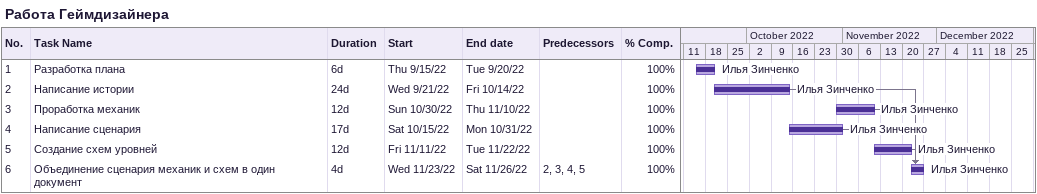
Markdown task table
Работа Геймдизайнера

| ID | Task | Duration | Start | Finish | Predecessors | Resources | % complete |
|---|---|---|---|---|---|---|---|
| 1 | Разработка плана | 6d | 2022-09-15 | 2022-09-20 |  | Илья Зинченко | 100 |
| 2 | Написание истории | 24d | 2022-09-21 | 2022-10-14 |  | Илья Зинченко | 100 |
| 3 | Проработка механик | 12d | 2022-10-30 | 2022-11-10 |  | Илья Зинченко | 100 |
| 4 | Написание сценария | 17d | 2022-10-15 | 2022-10-31 |  | Илья Зинченко | 100 |
| 5 | Создание схем уровней | 12d | 2022-11-11 | 2022-11-22 |  | Илья Зинченко | 100 |
| 6 | Объединение сценария механик и схем в один документ | 4d | 2022-11-23 | 2022-11-26 | 2, 3, 4, 5 | Илья Зинченко | 100 |
